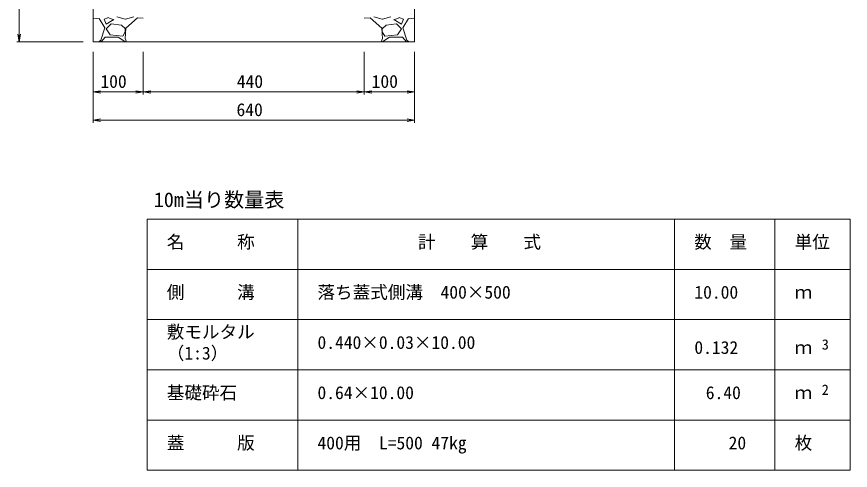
# Model space of a CAD drawing. Units: millimetres on the paper, with parts at other scales. Extents: x -5 to 836, y -1 to 593.
# Drawn here: x 421.3 to 587.2, y 334.6 to 424.9 of the extents above; entities that cross this region are included whole.
import ezdxf
from ezdxf.enums import TextEntityAlignment as Align

# ---------------------------------------------------------------- set-up
doc = ezdxf.new("R2010")
doc.units = ezdxf.units.MM
for name, color, linetype, lineweight in [('0_2', 7, 'Continuous', 18), ('D-MTR-FRAM（材料表図枠）', 2, 'Continuous', 18), ('D-STR-DIM（寸法）', 7, 'Continuous', 18), ('D-STR-STRn（構造物）', 7, 'Continuous', 18)]:
    doc.layers.add(name, color=color, linetype=linetype, lineweight=lineweight)
doc.layers.add('D-MTR-TXT(文字列）', color=7, linetype='Continuous')
doc.layers.add('D-MTR（材料表タイトル）', color=7, linetype='Continuous')
doc.styles.add('ＭＳ ゴシック', font='')
doc.styles.get('ＭＳ ゴシック').set_extended_font_data('MS Gothic')

msp = doc.modelspace()

# ---------------------------------------------------------------- linework, layer by layer
at = {"layer": '0_2'}
for p, q in [((421.758, 419.931), (421.508, 421.431)), ((422.008, 421.431), (421.758, 419.931)), ((436.467, 409.931), (437.967, 410.181)), ((437.967, 409.681), (436.467, 409.931)), ((444.967, 410.181), (446.467, 409.931)), ((446.467, 409.931), (444.967, 409.681)), ((446.467, 409.931), (447.967, 410.181)), ((447.967, 409.681), (446.467, 409.931)), ((488.967, 410.181), (490.467, 409.931)), ((490.467, 409.931), (488.967, 409.681)), ((490.467, 409.931), (491.967, 410.181)), ((491.967, 409.681), (490.467, 409.931)), ((498.967, 410.181), (500.467, 409.931)), ((500.467, 409.931), (498.967, 409.681)), ((436.467, 404.308), (437.967, 404.558)), ((437.967, 404.058), (436.467, 404.308)), ((498.967, 404.558), (500.467, 404.308)), ((500.467, 404.308), (498.967, 404.058))]:
    msp.add_line(p, q, dxfattribs=at)
at = {"layer": '0_2', "color": 9}
for p, q in [((421.758, 419.931), (421.758, 420.131)), ((436.467, 409.931), (436.667, 409.931)), ((446.467, 409.931), (446.267, 409.931)), ((446.467, 409.931), (446.667, 409.931)), ((490.467, 409.931), (490.267, 409.931)), ((490.467, 409.931), (490.667, 409.931)), ((500.467, 409.931), (500.267, 409.931)), ((436.467, 404.308), (436.667, 404.308)), ((500.467, 404.308), (500.267, 404.308))]:
    msp.add_line(p, q, dxfattribs=at)
at = {"layer": 'D-MTR-FRAM（材料表図枠）'}
for p, q in [((447.218, 384.618), (587.218, 384.618)), ((447.218, 334.618), (447.218, 384.618)), ((477.218, 334.618), (477.218, 384.618)), ((552.218, 334.618), (552.218, 384.618)), ((572.218, 352.618), (572.218, 384.618)), ((572.218, 334.618), (572.218, 384.618)), ((587.218, 334.618), (587.218, 384.618)), ((447.218, 374.618), (587.218, 374.618)), ((447.218, 364.618), (587.218, 364.618)), ((447.218, 354.618), (587.218, 354.618)), ((447.218, 344.618), (587.218, 344.618)), ((447.218, 334.618), (587.218, 334.618))]:
    msp.add_line(p, q, dxfattribs=at)
at = {"layer": 'D-STR-DIM（寸法）'}
for p, q in [((421.758, 429.731), (421.758, 420.131)), ((434.467, 419.931), (421.258, 419.931)), ((436.467, 417.931), (436.467, 403.808)), ((436.467, 417.931), (436.467, 409.431)), ((446.467, 417.931), (446.467, 409.431)), ((446.467, 417.931), (446.467, 409.431)), ((490.467, 417.931), (490.467, 409.431)), ((490.467, 417.931), (490.467, 409.431)), ((500.467, 417.931), (500.467, 409.431)), ((500.467, 417.931), (500.467, 403.808)), ((436.667, 409.931), (446.267, 409.931)), ((446.667, 409.931), (490.267, 409.931)), ((490.667, 409.931), (500.267, 409.931)), ((436.667, 404.308), (500.267, 404.308))]:
    msp.add_line(p, q, dxfattribs=at)
at = {"layer": 'D-STR-STRn（構造物）'}
for p, q in [((436.467, 429.931), (436.467, 419.931)), ((500.467, 429.931), (500.467, 419.931)), ((441.177, 424.919), (442.877, 424.419)), ((442.89, 424.42), (444.59, 424.92)), ((494.044, 424.42), (492.344, 424.92)), ((495.757, 424.919), (494.057, 424.419)), ((437.687, 424.516), (436.467, 424.618)), ((438.806, 422.732), (437.706, 424.532)), ((438.681, 424.427), (439.081, 423.427)), ((439.383, 424.723), (438.683, 424.423)), ((439.081, 423.429), (440.581, 424.329)), ((440.084, 423.526), (439.084, 422.526)), ((440.588, 424.328), (439.388, 424.728)), ((442.096, 423.232), (440.096, 423.532)), ((442.905, 422.506), (442.105, 423.206)), ((445.287, 424.726), (442.987, 422.626)), ((446.467, 424.618), (445.287, 424.716)), ((490.467, 424.618), (491.647, 424.716)), ((491.647, 424.726), (493.947, 422.626)), ((494.029, 422.506), (494.829, 423.206)), ((494.838, 423.232), (496.838, 423.532)), ((496.346, 424.328), (497.546, 424.728)), ((497.853, 423.429), (496.353, 424.329)), ((496.85, 423.526), (497.85, 422.526)), ((497.551, 424.723), (498.251, 424.423)), ((498.253, 424.427), (497.853, 423.427)), ((498.128, 422.732), (499.228, 424.532)), ((499.247, 424.516), (500.467, 424.618)), ((437.985, 420.223), (438.785, 422.723)), ((439.081, 422.53), (439.881, 421.33)), ((442.387, 421.028), (442.887, 421.928)), ((442.98, 422.632), (442.88, 420.532)), ((442.885, 421.927), (442.885, 422.527)), ((493.954, 422.632), (494.054, 420.532)), ((494.547, 421.028), (494.047, 421.928)), ((494.049, 421.927), (494.049, 422.527)), ((497.853, 422.53), (497.053, 421.33)), ((498.949, 420.223), (498.149, 422.723)), ((436.467, 419.931), (500.467, 419.931)), ((437.593, 419.931), (437.985, 420.234)), ((438.078, 419.931), (438.884, 420.827)), ((438.885, 420.827), (441.485, 420.827)), ((439.887, 421.322), (442.387, 421.022)), ((441.481, 420.85), (442.781, 419.95)), ((442.868, 420.55), (443.129, 419.931)), ((494.066, 420.55), (493.806, 419.931)), ((495.453, 420.85), (494.153, 419.95)), ((497.047, 421.322), (494.547, 421.022)), ((498.049, 420.827), (495.449, 420.827)), ((498.856, 419.931), (498.05, 420.827)), ((499.341, 419.931), (498.949, 420.234))]:
    msp.add_line(p, q, dxfattribs=at)

# ---------------------------------------------------------------- texts
at = {"layer": 'D-MTR-TXT(文字列）', "style": 'ＭＳ ゴシック'}
for s, height, p in [('名\u3000\u3000\u3000称', 2.566, (451.141, 378.021)), ('計\u3000\u3000算\u3000\u3000式', 2.566, (501.149, 378.021)), ('数\u3000量', 2.566, (556.141, 378.021)), ('単位', 2.566, (576.141, 378.021)), ('側\u3000\u3000\u3000溝', 2.566, (451.141, 368.021)), ('落ち蓋式側溝\u3000400×500', 2.566, (481.141, 368.021)), ('10.00', 2.566, (556.168, 368.021)), ('ｍ', 2.566, (576.141, 368.021)), ('敷モルタル', 2.566, (451.141, 360.122)), ('0.440×0.03×10.00', 2.566, (481.141, 358.021)), ('0.132', 2.566, (556.168, 357.021)), ('3', 2.053, (581.543, 358.026)), ('（1:3）', 2.566, (451.141, 355.899)), ('ｍ', 2.566, (576.141, 357.021)), ('基礎砕石', 2.566, (451.141, 348.021)), ('0.64×10.00', 2.566, (481.141, 348.021)), ('6.40', 2.566, (558.442, 348.021)), ('ｍ', 2.566, (576.141, 348.021)), ('2', 2.053, (581.543, 349.026)), ('蓋\u3000\u3000\u3000版', 2.566, (451.141, 338.021)), ('400用\u3000L=500 47kg', 2.566, (481.141, 338.021)), ('20', 2.566, (562.99, 338.021)), ('枚', 2.566, (576.141, 338.021))]:
    msp.add_text(s, height=height, dxfattribs=at).set_placement(p, align=Align.BOTTOM_LEFT)
at = {"layer": 'D-MTR（材料表タイトル）', "style": 'ＭＳ ゴシック'}
msp.add_text('10m当り数量表', height=2.933, dxfattribs=at).set_placement((448.56, 386.143), align=Align.BOTTOM_LEFT)
at = {"layer": 'D-STR-DIM（寸法）', "style": 'ＭＳ ゴシック'}
for s, p in [('100', (437.923, 409.981)), ('440', (465.074, 409.981)), ('100', (491.923, 409.981)), ('640', (465.02, 404.358))]:
    msp.add_text(s, height=2.566, dxfattribs=at).set_placement(p, align=Align.BOTTOM_LEFT)

doc.saveas('drawing.dxf')
